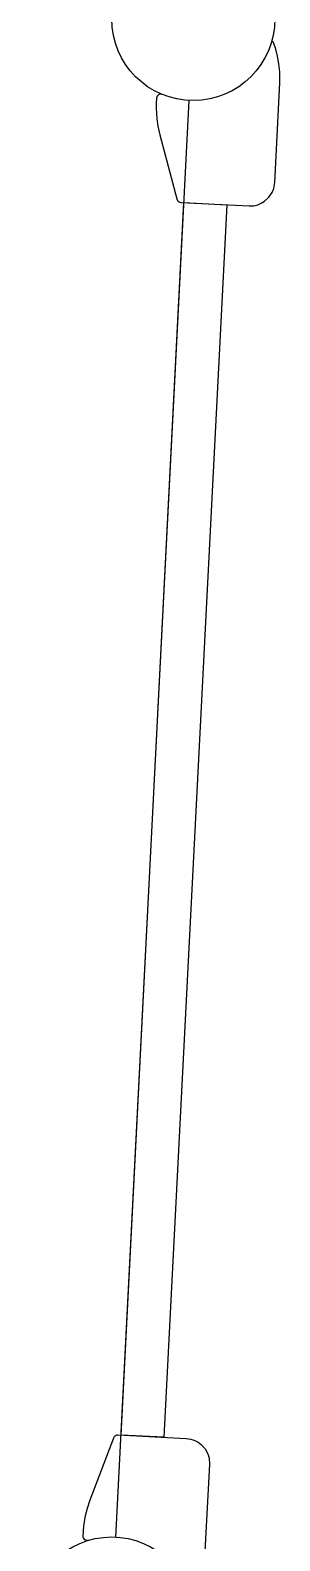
# Model space of a CAD drawing. Header units: feet. Extents: x 10084 to 13321, y 3329 to 8503.
# Drawn here: x 11194.762 to 11195.399, y 5258.552 to 5262.403 of the extents above; entities that cross this region are included whole.
import ezdxf

# ---------------------------------------------------------------- set-up
doc = ezdxf.new("R2010")
doc.units = ezdxf.units.FT
doc.header["$LTSCALE"] = 40
doc.header["$MEASUREMENT"] = 0
doc.layers.add('amenity center', color=31, linetype='Continuous')

msp = doc.modelspace()

# ---------------------------------------------------------------- linework, layer by layer
at = {"layer": 'amenity center', "color": 7}
msp.add_line((11194.9806, 5258.562), (11195.1676, 5262.2239), dxfattribs=at)
at = {"layer": 'amenity center', "color": 7, "flags": 128}
for points in [[(11195.1463, 5261.9642), (11195.3208, 5261.9553), (11195.3327, 5261.9558), (11195.3428, 5261.9581), (11195.352, 5261.9618), (11195.3606, 5261.967), (11195.3715, 5261.9771), (11195.3796, 5261.9892), (11195.3838, 5261.9996), (11195.3864, 5262.0145), (11195.3994, 5262.2691), (11195.3993, 5262.2968), (11195.3972, 5262.3173), (11195.3936, 5262.3369), (11195.3889, 5262.3547), (11195.3829, 5262.3721), (11195.3804, 5262.3743), (11195.3784, 5262.3733)], [(11195.0982, 5262.2396), (11195.0982, 5262.2396), (11195.0948, 5262.2401), (11195.0923, 5262.2398), (11195.0896, 5262.2386), (11195.0874, 5262.2369), (11195.0857, 5262.2346), (11195.0848, 5262.2323), (11195.0845, 5262.2302), (11195.0838, 5262.2174), (11195.0835, 5262.2046), (11195.085, 5262.1772), (11195.0878, 5262.1584), (11195.0929, 5262.1365), (11195.1365, 5261.9731), (11195.1371, 5261.971), (11195.1382, 5261.9688), (11195.1398, 5261.9669), (11195.142, 5261.9654), (11195.144, 5261.9646), (11195.1463, 5261.9642)]]:
    msp.add_lwpolyline(points, dxfattribs=at)
msp.add_lwpolyline([(11195.1033, 5258.8165), (11194.9938, 5258.8221), (11195.1543, 5261.9638), (11195.2638, 5261.9582)], close=True, dxfattribs=at)
at = {"layer": 'amenity center', "color": 7, "ltscale": 100, "flags": 128}
for points in [[(11194.9099, 5258.5534), (11194.9099, 5258.5534), (11194.9064, 5258.5533), (11194.904, 5258.5538), (11194.9015, 5258.5552), (11194.8994, 5258.5572), (11194.898, 5258.5597), (11194.8973, 5258.562), (11194.8972, 5258.5641), (11194.8979, 5258.577), (11194.8989, 5258.5897), (11194.9032, 5258.6168), (11194.9079, 5258.6352), (11194.9151, 5258.6565), (11194.9752, 5258.8146), (11194.976, 5258.8166), (11194.9773, 5258.8187), (11194.9791, 5258.8204), (11194.9814, 5258.8217), (11194.9835, 5258.8223), (11194.9858, 5258.8225)], [(11194.9858, 5258.8225), (11195.1603, 5258.8136), (11195.1721, 5258.8118), (11195.1819, 5258.8085), (11195.1907, 5258.8038), (11195.1987, 5258.7978), (11195.2085, 5258.7867), (11195.2154, 5258.7738), (11195.2185, 5258.763), (11195.2195, 5258.7479), (11195.2065, 5258.4933), (11195.2036, 5258.4658), (11195.1994, 5258.4456), (11195.1938, 5258.4265), (11195.1873, 5258.4093), (11195.1796, 5258.3926), (11195.1769, 5258.3907), (11195.175, 5258.3918)]]:
    msp.add_lwpolyline(points, dxfattribs=at)
at = {"layer": 'amenity center', "color": 7}
msp.add_circle((11195.1782, 5262.4319), 0.2083, dxfattribs=at)
at = {"layer": 'amenity center', "color": 7, "ltscale": 100}
msp.add_circle((11194.9699, 5258.3539), 0.2083, dxfattribs=at)

doc.saveas('drawing.dxf')
